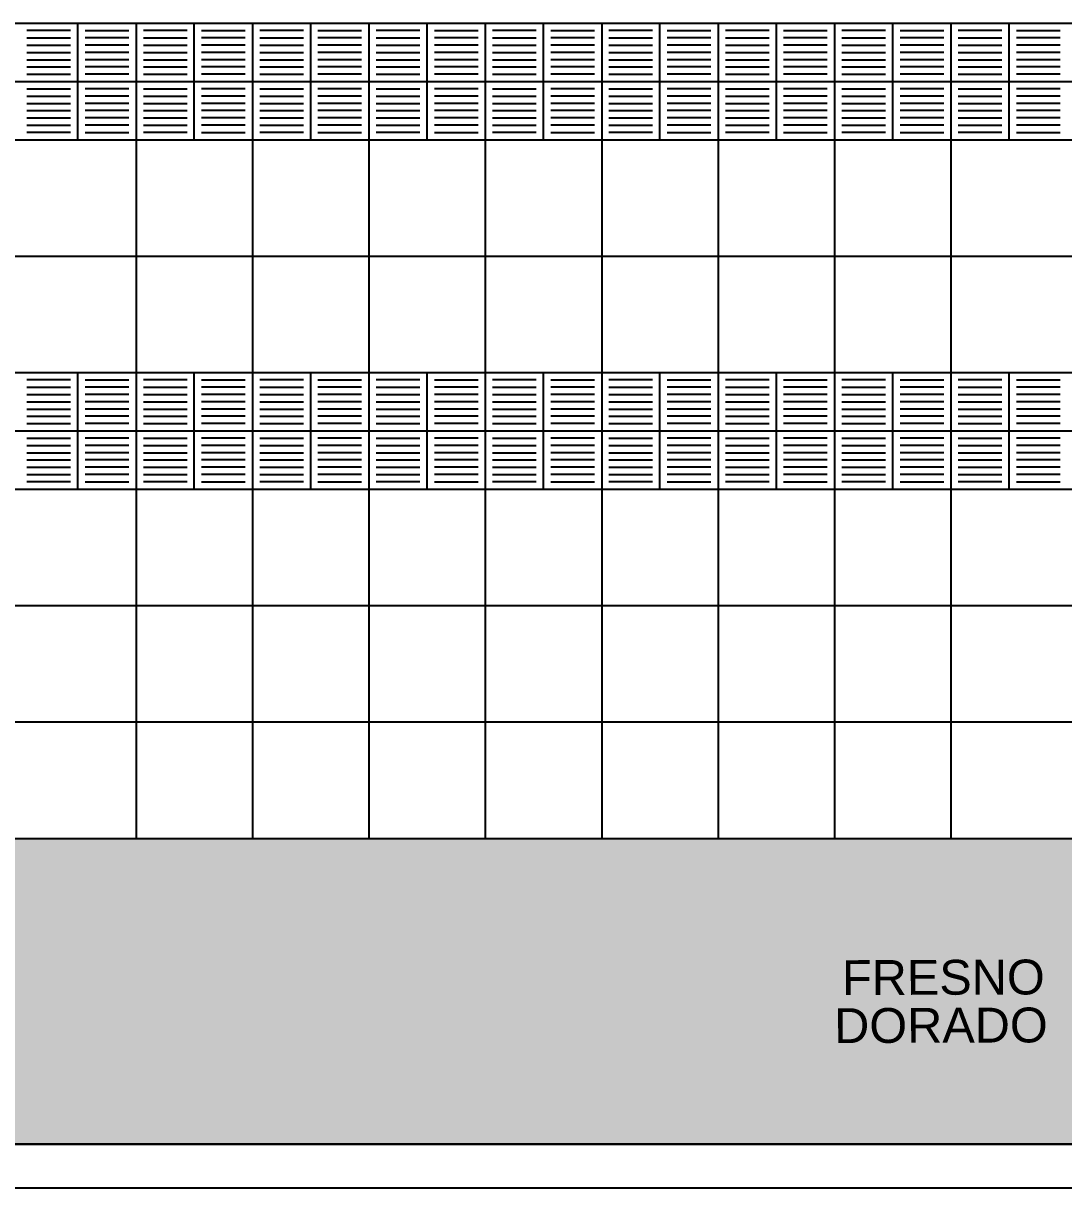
# Model space of a CAD drawing. Header units: inches. Extents: x -309 to 190, y -1585 to -1350.
# Drawn here: x -230.079 to -226.504, y -1423.408 to -1419.408 of the extents above; entities that cross this region are included whole.
import ezdxf

# ---------------------------------------------------------------- set-up
doc = ezdxf.new("R2010")
doc.units = ezdxf.units.IN
doc.header["$MEASUREMENT"] = 0
for name, color, linetype in [('10-TEXTO', 9, 'CONTINUOUS'), ('CIEGOS', 9, 'CONTINUOUS'), ('DET', 9, 'CONTINUOUS'), ('NO VIDENTES', 9, 'CONTINUOUS'), ('V2', 9, 'CONTINUOUS')]:
    doc.layers.add(name, color=color, linetype=linetype)
doc.styles.add('ROMANS', font='arial.ttf')

msp = doc.modelspace()

# ---------------------------------------------------------------- hatches: boundary and pattern name
at = {"layer": 'DET'}
h = msp.add_hatch(dxfattribs=at)
h.set_pattern_fill('AR-CONC', color=256, scale=0.04, style=0)
h.set_pattern_definition([(50, (136.40562, -1134.24455), (0.28690407, -0.02510085), [0.03, -0.33]), (355, (136.40562, -1134.24455), (-0.05550053, 0.30087685), [0.024, -0.264]), (100.451444, (136.42953, -1134.24665), (0.23140354, 0.275776), [0.02549608, -0.28045684]), (46.1842, (136.40562, -1134.16455), (0.42689653, -0.0662077), [0.045, -0.495]), (96.63564, (136.4412, -1134.17007), (0.37386478, 0.38964744), [0.03824414, -0.4206855]), (351.18416, (136.4056, -1134.16455), (0.37386478, 0.38964744), [0.036, -0.396]), (21, (136.44562, -1134.18455), (0.23876282, -0.16104756), [0.03, -0.33]), (326, (136.44562, -1134.18455), (0.09732613, 0.29006002), [0.024, -0.264]), (71.451445, (136.46552, -1134.19797), (0.33608895, 0.12901246), [0.02549608, -0.28045684]), (37.5, (136.40562, -1134.24455), (0.004863942, 0.133157542), [0, -0.2608, 0, -0.268, 0, -0.265]), (7.5, (136.40562, -1134.24455), (0.105227815, 0.157764685), [0, -0.1528, 0, -0.2548, 0, -0.101]), (327.5, (136.31642, -1134.24455), (0.213528974, -0.009021949), [0, -0.1, 0, -0.312, 0, -0.414]), (317.5, (136.27642, -1134.24455), (0.23327447, 0.04004199), [0, -0.13, 0, -0.2072, 0, -0.294])])
h.paths.add_polyline_path([(-239.6918, -1422.2082), (-239.6918, -1423.2582), (-212.4918, -1423.2582), (-212.4918, -1422.2082)])

# ---------------------------------------------------------------- linework, layer by layer
at = {"layer": 'CIEGOS'}
for points in [[(-264.4918, -1419.4082), (-172.9718, -1419.4082)], [(-264.6577, -1419.8082), (-172.8062, -1419.8082)], [(-264.9895, -1420.6082), (-172.4742, -1420.6082)], [(-264.9895, -1420.6082), (-172.4742, -1420.6082)], [(-265.1553, -1421.0082), (-172.3084, -1421.0082)], [(-265.1553, -1421.0082), (-172.3084, -1421.0082)]]:
    msp.add_lwpolyline(points, dxfattribs=at)
at = {"layer": 'DET'}
for points in [[(-229.8918, -1419.8082), (-229.8918, -1419.4082)], [(-229.6918, -1419.4082), (-229.6918, -1422.2082)], [(-229.4918, -1419.8082), (-229.4918, -1419.4082)], [(-229.2918, -1419.4082), (-229.2918, -1422.2082)], [(-229.0918, -1419.8082), (-229.0918, -1419.4082)], [(-228.8918, -1419.4082), (-228.8918, -1422.2082)], [(-228.6918, -1419.8082), (-228.6918, -1419.4082)], [(-228.4918, -1419.4082), (-228.4918, -1422.2082)], [(-228.2918, -1419.8082), (-228.2918, -1419.4082)], [(-228.0918, -1419.4082), (-228.0918, -1422.2082)], [(-227.8918, -1419.8082), (-227.8918, -1419.4082)], [(-227.6918, -1419.4082), (-227.6918, -1422.2082)], [(-227.4918, -1419.8082), (-227.4918, -1419.4082)], [(-227.2918, -1419.4082), (-227.2918, -1422.2082)], [(-227.0918, -1419.8082), (-227.0918, -1419.4082)], [(-226.8918, -1419.4082), (-226.8918, -1422.2082)], [(-226.6918, -1419.8082), (-226.6918, -1419.4082)], [(-264.5748, -1419.6082), (-172.889, -1419.6082)], [(-264.8236, -1420.2082), (-172.6405, -1420.2082)], [(-264.8236, -1420.2082), (-172.6405, -1420.2082)], [(-229.8918, -1421.0082), (-229.8918, -1420.6082)], [(-229.4918, -1421.0082), (-229.4918, -1420.6082)], [(-229.0918, -1421.0082), (-229.0918, -1420.6082)], [(-228.6918, -1421.0082), (-228.6918, -1420.6082)], [(-228.2918, -1421.0082), (-228.2918, -1420.6082)], [(-227.8918, -1421.0082), (-227.8918, -1420.6082)], [(-227.4918, -1421.0082), (-227.4918, -1420.6082)], [(-227.0918, -1421.0082), (-227.0918, -1420.6082)], [(-226.6918, -1421.0082), (-226.6918, -1420.6082)], [(-265.0724, -1420.8082), (-172.3914, -1420.8082)], [(-265.0724, -1420.8082), (-172.3914, -1420.8082)], [(-265.3212, -1421.4082), (-172.1425, -1421.4082)], [(-265.3212, -1421.4082), (-172.1425, -1421.4082)], [(-265.4871, -1421.8082), (-171.9766, -1421.8082)], [(-265.4871, -1421.8082), (-171.9766, -1421.8082)], [(-265.653, -1422.2082), (-171.8107, -1422.2082)]]:
    msp.add_lwpolyline(points, dxfattribs=at)
at = {"layer": 'NO VIDENTES'}
for p, q in [((-229.9168, -1419.4332), (-230.0668, -1419.4332)), ((-229.8668, -1419.4332), (-229.7168, -1419.4332)), ((-229.5168, -1419.4332), (-229.6668, -1419.4332)), ((-229.4668, -1419.4332), (-229.3168, -1419.4332)), ((-229.1168, -1419.4332), (-229.2668, -1419.4332)), ((-229.0668, -1419.4332), (-228.9168, -1419.4332)), ((-228.7168, -1419.4332), (-228.8668, -1419.4332)), ((-228.6668, -1419.4332), (-228.5168, -1419.4332)), ((-228.3168, -1419.4332), (-228.4668, -1419.4332)), ((-228.2668, -1419.4332), (-228.1168, -1419.4332)), ((-227.9168, -1419.4332), (-228.0668, -1419.4332)), ((-227.8668, -1419.4332), (-227.7168, -1419.4332)), ((-227.5168, -1419.4332), (-227.6668, -1419.4332)), ((-227.4668, -1419.4332), (-227.3168, -1419.4332)), ((-227.1168, -1419.4332), (-227.2668, -1419.4332)), ((-227.0668, -1419.4332), (-226.9168, -1419.4332)), ((-226.7168, -1419.4332), (-226.8668, -1419.4332)), ((-226.6668, -1419.4332), (-226.5168, -1419.4332)), ((-230.0668, -1419.4582), (-229.9168, -1419.4582)), ((-229.7168, -1419.4582), (-229.8668, -1419.4582)), ((-229.6668, -1419.4582), (-229.5168, -1419.4582)), ((-229.3168, -1419.4582), (-229.4668, -1419.4582)), ((-229.2668, -1419.4582), (-229.1168, -1419.4582)), ((-228.9168, -1419.4582), (-229.0668, -1419.4582)), ((-228.8668, -1419.4582), (-228.7168, -1419.4582)), ((-228.5168, -1419.4582), (-228.6668, -1419.4582)), ((-228.4668, -1419.4582), (-228.3168, -1419.4582)), ((-228.1168, -1419.4582), (-228.2668, -1419.4582)), ((-228.0668, -1419.4582), (-227.9168, -1419.4582)), ((-227.7168, -1419.4582), (-227.8668, -1419.4582)), ((-227.6668, -1419.4582), (-227.5168, -1419.4582)), ((-227.3168, -1419.4582), (-227.4668, -1419.4582)), ((-227.2668, -1419.4582), (-227.1168, -1419.4582)), ((-226.9168, -1419.4582), (-227.0668, -1419.4582)), ((-226.8668, -1419.4582), (-226.7168, -1419.4582)), ((-226.5168, -1419.4582), (-226.6668, -1419.4582)), ((-230.0668, -1419.4832), (-229.9168, -1419.4832)), ((-230.0668, -1419.5082), (-229.9168, -1419.5082)), ((-229.7168, -1419.4832), (-229.8668, -1419.4832)), ((-229.7168, -1419.5082), (-229.8668, -1419.5082)), ((-229.6668, -1419.4832), (-229.5168, -1419.4832)), ((-229.6668, -1419.5082), (-229.5168, -1419.5082)), ((-229.3168, -1419.4832), (-229.4668, -1419.4832)), ((-229.3168, -1419.5082), (-229.4668, -1419.5082)), ((-229.2668, -1419.4832), (-229.1168, -1419.4832)), ((-229.2668, -1419.5082), (-229.1168, -1419.5082)), ((-228.9168, -1419.4832), (-229.0668, -1419.4832)), ((-228.9168, -1419.5082), (-229.0668, -1419.5082)), ((-228.8668, -1419.4832), (-228.7168, -1419.4832)), ((-228.8668, -1419.5082), (-228.7168, -1419.5082)), ((-228.5168, -1419.4832), (-228.6668, -1419.4832)), ((-228.5168, -1419.5082), (-228.6668, -1419.5082)), ((-228.4668, -1419.4832), (-228.3168, -1419.4832)), ((-228.4668, -1419.5082), (-228.3168, -1419.5082)), ((-228.1168, -1419.4832), (-228.2668, -1419.4832)), ((-228.1168, -1419.5082), (-228.2668, -1419.5082)), ((-228.0668, -1419.4832), (-227.9168, -1419.4832)), ((-228.0668, -1419.5082), (-227.9168, -1419.5082)), ((-227.7168, -1419.4832), (-227.8668, -1419.4832)), ((-227.7168, -1419.5082), (-227.8668, -1419.5082)), ((-227.6668, -1419.4832), (-227.5168, -1419.4832)), ((-227.6668, -1419.5082), (-227.5168, -1419.5082)), ((-227.3168, -1419.4832), (-227.4668, -1419.4832)), ((-227.3168, -1419.5082), (-227.4668, -1419.5082)), ((-227.2668, -1419.4832), (-227.1168, -1419.4832)), ((-227.2668, -1419.5082), (-227.1168, -1419.5082)), ((-226.9168, -1419.4832), (-227.0668, -1419.4832)), ((-226.9168, -1419.5082), (-227.0668, -1419.5082)), ((-226.8668, -1419.4832), (-226.7168, -1419.4832)), ((-226.8668, -1419.5082), (-226.7168, -1419.5082)), ((-226.5168, -1419.4832), (-226.6668, -1419.4832)), ((-226.5168, -1419.5082), (-226.6668, -1419.5082)), ((-230.0668, -1419.5332), (-229.9168, -1419.5332)), ((-230.0668, -1419.5582), (-229.9168, -1419.5582)), ((-229.7168, -1419.5332), (-229.8668, -1419.5332)), ((-229.7168, -1419.5582), (-229.8668, -1419.5582)), ((-229.6668, -1419.5332), (-229.5168, -1419.5332)), ((-229.6668, -1419.5582), (-229.5168, -1419.5582)), ((-229.3168, -1419.5332), (-229.4668, -1419.5332)), ((-229.3168, -1419.5582), (-229.4668, -1419.5582)), ((-229.2668, -1419.5332), (-229.1168, -1419.5332)), ((-229.2668, -1419.5582), (-229.1168, -1419.5582)), ((-228.9168, -1419.5332), (-229.0668, -1419.5332)), ((-228.9168, -1419.5582), (-229.0668, -1419.5582)), ((-228.8668, -1419.5332), (-228.7168, -1419.5332)), ((-228.8668, -1419.5582), (-228.7168, -1419.5582)), ((-228.5168, -1419.5332), (-228.6668, -1419.5332)), ((-228.5168, -1419.5582), (-228.6668, -1419.5582)), ((-228.4668, -1419.5332), (-228.3168, -1419.5332)), ((-228.4668, -1419.5582), (-228.3168, -1419.5582)), ((-228.1168, -1419.5332), (-228.2668, -1419.5332)), ((-228.1168, -1419.5582), (-228.2668, -1419.5582)), ((-228.0668, -1419.5332), (-227.9168, -1419.5332)), ((-228.0668, -1419.5582), (-227.9168, -1419.5582)), ((-227.7168, -1419.5332), (-227.8668, -1419.5332)), ((-227.7168, -1419.5582), (-227.8668, -1419.5582)), ((-227.6668, -1419.5332), (-227.5168, -1419.5332)), ((-227.6668, -1419.5582), (-227.5168, -1419.5582)), ((-227.3168, -1419.5332), (-227.4668, -1419.5332)), ((-227.3168, -1419.5582), (-227.4668, -1419.5582)), ((-227.2668, -1419.5332), (-227.1168, -1419.5332)), ((-227.2668, -1419.5582), (-227.1168, -1419.5582)), ((-226.9168, -1419.5332), (-227.0668, -1419.5332)), ((-226.9168, -1419.5582), (-227.0668, -1419.5582)), ((-226.8668, -1419.5332), (-226.7168, -1419.5332)), ((-226.8668, -1419.5582), (-226.7168, -1419.5582)), ((-226.5168, -1419.5332), (-226.6668, -1419.5332)), ((-226.5168, -1419.5582), (-226.6668, -1419.5582)), ((-230.0668, -1419.5832), (-229.9168, -1419.5832)), ((-229.7168, -1419.5832), (-229.8668, -1419.5832)), ((-229.6668, -1419.5832), (-229.5168, -1419.5832)), ((-229.3168, -1419.5832), (-229.4668, -1419.5832)), ((-229.2668, -1419.5832), (-229.1168, -1419.5832)), ((-228.9168, -1419.5832), (-229.0668, -1419.5832)), ((-228.8668, -1419.5832), (-228.7168, -1419.5832)), ((-228.5168, -1419.5832), (-228.6668, -1419.5832)), ((-228.4668, -1419.5832), (-228.3168, -1419.5832)), ((-228.1168, -1419.5832), (-228.2668, -1419.5832)), ((-228.0668, -1419.5832), (-227.9168, -1419.5832)), ((-227.7168, -1419.5832), (-227.8668, -1419.5832)), ((-227.6668, -1419.5832), (-227.5168, -1419.5832)), ((-227.3168, -1419.5832), (-227.4668, -1419.5832)), ((-227.2668, -1419.5832), (-227.1168, -1419.5832)), ((-226.9168, -1419.5832), (-227.0668, -1419.5832)), ((-226.8668, -1419.5832), (-226.7168, -1419.5832)), ((-226.5168, -1419.5832), (-226.6668, -1419.5832)), ((-230.0668, -1419.6332), (-229.9168, -1419.6332)), ((-229.7168, -1419.6332), (-229.8668, -1419.6332)), ((-229.6668, -1419.6332), (-229.5168, -1419.6332)), ((-229.3168, -1419.6332), (-229.4668, -1419.6332)), ((-229.2668, -1419.6332), (-229.1168, -1419.6332)), ((-228.9168, -1419.6332), (-229.0668, -1419.6332)), ((-228.8668, -1419.6332), (-228.7168, -1419.6332)), ((-228.5168, -1419.6332), (-228.6668, -1419.6332)), ((-228.4668, -1419.6332), (-228.3168, -1419.6332)), ((-228.1168, -1419.6332), (-228.2668, -1419.6332)), ((-228.0668, -1419.6332), (-227.9168, -1419.6332)), ((-227.7168, -1419.6332), (-227.8668, -1419.6332)), ((-227.6668, -1419.6332), (-227.5168, -1419.6332)), ((-227.3168, -1419.6332), (-227.4668, -1419.6332)), ((-227.2668, -1419.6332), (-227.1168, -1419.6332)), ((-226.9168, -1419.6332), (-227.0668, -1419.6332)), ((-226.8668, -1419.6332), (-226.7168, -1419.6332)), ((-226.5168, -1419.6332), (-226.6668, -1419.6332)), ((-230.0668, -1419.6582), (-229.9168, -1419.6582)), ((-229.7168, -1419.6582), (-229.8668, -1419.6582)), ((-229.6668, -1419.6582), (-229.5168, -1419.6582)), ((-229.3168, -1419.6582), (-229.4668, -1419.6582)), ((-229.2668, -1419.6582), (-229.1168, -1419.6582)), ((-228.9168, -1419.6582), (-229.0668, -1419.6582)), ((-228.8668, -1419.6582), (-228.7168, -1419.6582)), ((-228.5168, -1419.6582), (-228.6668, -1419.6582)), ((-228.4668, -1419.6582), (-228.3168, -1419.6582)), ((-228.1168, -1419.6582), (-228.2668, -1419.6582)), ((-228.0668, -1419.6582), (-227.9168, -1419.6582)), ((-227.7168, -1419.6582), (-227.8668, -1419.6582)), ((-227.6668, -1419.6582), (-227.5168, -1419.6582)), ((-227.3168, -1419.6582), (-227.4668, -1419.6582)), ((-227.2668, -1419.6582), (-227.1168, -1419.6582)), ((-226.9168, -1419.6582), (-227.0668, -1419.6582)), ((-226.8668, -1419.6582), (-226.7168, -1419.6582)), ((-226.5168, -1419.6582), (-226.6668, -1419.6582)), ((-230.0668, -1419.6832), (-229.9168, -1419.6832)), ((-230.0668, -1419.7082), (-229.9168, -1419.7082)), ((-229.7168, -1419.6832), (-229.8668, -1419.6832)), ((-229.7168, -1419.7082), (-229.8668, -1419.7082)), ((-229.6668, -1419.6832), (-229.5168, -1419.6832)), ((-229.6668, -1419.7082), (-229.5168, -1419.7082)), ((-229.3168, -1419.6832), (-229.4668, -1419.6832)), ((-229.3168, -1419.7082), (-229.4668, -1419.7082)), ((-229.2668, -1419.6832), (-229.1168, -1419.6832)), ((-229.2668, -1419.7082), (-229.1168, -1419.7082)), ((-228.9168, -1419.6832), (-229.0668, -1419.6832)), ((-228.9168, -1419.7082), (-229.0668, -1419.7082)), ((-228.8668, -1419.6832), (-228.7168, -1419.6832)), ((-228.8668, -1419.7082), (-228.7168, -1419.7082)), ((-228.5168, -1419.6832), (-228.6668, -1419.6832)), ((-228.5168, -1419.7082), (-228.6668, -1419.7082)), ((-228.4668, -1419.6832), (-228.3168, -1419.6832)), ((-228.4668, -1419.7082), (-228.3168, -1419.7082)), ((-228.1168, -1419.6832), (-228.2668, -1419.6832)), ((-228.1168, -1419.7082), (-228.2668, -1419.7082)), ((-228.0668, -1419.6832), (-227.9168, -1419.6832)), ((-228.0668, -1419.7082), (-227.9168, -1419.7082)), ((-227.7168, -1419.6832), (-227.8668, -1419.6832)), ((-227.7168, -1419.7082), (-227.8668, -1419.7082)), ((-227.6668, -1419.6832), (-227.5168, -1419.6832)), ((-227.6668, -1419.7082), (-227.5168, -1419.7082)), ((-227.3168, -1419.6832), (-227.4668, -1419.6832)), ((-227.3168, -1419.7082), (-227.4668, -1419.7082)), ((-227.2668, -1419.6832), (-227.1168, -1419.6832)), ((-227.2668, -1419.7082), (-227.1168, -1419.7082)), ((-226.9168, -1419.6832), (-227.0668, -1419.6832)), ((-226.9168, -1419.7082), (-227.0668, -1419.7082)), ((-226.8668, -1419.6832), (-226.7168, -1419.6832)), ((-226.8668, -1419.7082), (-226.7168, -1419.7082)), ((-226.5168, -1419.6832), (-226.6668, -1419.6832)), ((-226.5168, -1419.7082), (-226.6668, -1419.7082)), ((-230.0668, -1419.7332), (-229.9168, -1419.7332)), ((-230.0668, -1419.7582), (-229.9168, -1419.7582)), ((-229.7168, -1419.7332), (-229.8668, -1419.7332)), ((-229.7168, -1419.7582), (-229.8668, -1419.7582)), ((-229.6668, -1419.7332), (-229.5168, -1419.7332)), ((-229.6668, -1419.7582), (-229.5168, -1419.7582)), ((-229.3168, -1419.7332), (-229.4668, -1419.7332)), ((-229.3168, -1419.7582), (-229.4668, -1419.7582)), ((-229.2668, -1419.7332), (-229.1168, -1419.7332)), ((-229.2668, -1419.7582), (-229.1168, -1419.7582)), ((-228.9168, -1419.7332), (-229.0668, -1419.7332)), ((-228.9168, -1419.7582), (-229.0668, -1419.7582)), ((-228.8668, -1419.7332), (-228.7168, -1419.7332)), ((-228.8668, -1419.7582), (-228.7168, -1419.7582)), ((-228.5168, -1419.7332), (-228.6668, -1419.7332)), ((-228.5168, -1419.7582), (-228.6668, -1419.7582)), ((-228.4668, -1419.7332), (-228.3168, -1419.7332)), ((-228.4668, -1419.7582), (-228.3168, -1419.7582)), ((-228.1168, -1419.7332), (-228.2668, -1419.7332)), ((-228.1168, -1419.7582), (-228.2668, -1419.7582)), ((-228.0668, -1419.7332), (-227.9168, -1419.7332)), ((-228.0668, -1419.7582), (-227.9168, -1419.7582)), ((-227.7168, -1419.7332), (-227.8668, -1419.7332)), ((-227.7168, -1419.7582), (-227.8668, -1419.7582)), ((-227.6668, -1419.7332), (-227.5168, -1419.7332)), ((-227.6668, -1419.7582), (-227.5168, -1419.7582)), ((-227.3168, -1419.7332), (-227.4668, -1419.7332)), ((-227.3168, -1419.7582), (-227.4668, -1419.7582)), ((-227.2668, -1419.7332), (-227.1168, -1419.7332)), ((-227.2668, -1419.7582), (-227.1168, -1419.7582)), ((-226.9168, -1419.7332), (-227.0668, -1419.7332)), ((-226.9168, -1419.7582), (-227.0668, -1419.7582)), ((-226.8668, -1419.7332), (-226.7168, -1419.7332)), ((-226.8668, -1419.7582), (-226.7168, -1419.7582)), ((-226.5168, -1419.7332), (-226.6668, -1419.7332)), ((-226.5168, -1419.7582), (-226.6668, -1419.7582)), ((-229.9168, -1419.7832), (-230.0668, -1419.7832)), ((-229.8668, -1419.7832), (-229.7168, -1419.7832)), ((-229.5168, -1419.7832), (-229.6668, -1419.7832)), ((-229.4668, -1419.7832), (-229.3168, -1419.7832)), ((-229.1168, -1419.7832), (-229.2668, -1419.7832)), ((-229.0668, -1419.7832), (-228.9168, -1419.7832)), ((-228.7168, -1419.7832), (-228.8668, -1419.7832)), ((-228.6668, -1419.7832), (-228.5168, -1419.7832)), ((-228.3168, -1419.7832), (-228.4668, -1419.7832)), ((-228.2668, -1419.7832), (-228.1168, -1419.7832)), ((-227.9168, -1419.7832), (-228.0668, -1419.7832)), ((-227.8668, -1419.7832), (-227.7168, -1419.7832)), ((-227.5168, -1419.7832), (-227.6668, -1419.7832)), ((-227.4668, -1419.7832), (-227.3168, -1419.7832)), ((-227.1168, -1419.7832), (-227.2668, -1419.7832)), ((-227.0668, -1419.7832), (-226.9168, -1419.7832)), ((-226.7168, -1419.7832), (-226.8668, -1419.7832)), ((-226.6668, -1419.7832), (-226.5168, -1419.7832)), ((-229.9168, -1420.6332), (-230.0668, -1420.6332)), ((-229.8668, -1420.6332), (-229.7168, -1420.6332)), ((-229.5168, -1420.6332), (-229.6668, -1420.6332)), ((-229.4668, -1420.6332), (-229.3168, -1420.6332)), ((-229.1168, -1420.6332), (-229.2668, -1420.6332)), ((-229.0668, -1420.6332), (-228.9168, -1420.6332)), ((-228.7168, -1420.6332), (-228.8668, -1420.6332)), ((-228.6668, -1420.6332), (-228.5168, -1420.6332)), ((-228.3168, -1420.6332), (-228.4668, -1420.6332)), ((-228.2668, -1420.6332), (-228.1168, -1420.6332)), ((-227.9168, -1420.6332), (-228.0668, -1420.6332)), ((-227.8668, -1420.6332), (-227.7168, -1420.6332)), ((-227.5168, -1420.6332), (-227.6668, -1420.6332)), ((-227.4668, -1420.6332), (-227.3168, -1420.6332)), ((-227.1168, -1420.6332), (-227.2668, -1420.6332)), ((-227.0668, -1420.6332), (-226.9168, -1420.6332)), ((-226.7168, -1420.6332), (-226.8668, -1420.6332)), ((-226.6668, -1420.6332), (-226.5168, -1420.6332)), ((-230.0668, -1420.6582), (-229.9168, -1420.6582)), ((-229.7168, -1420.6582), (-229.8668, -1420.6582)), ((-229.6668, -1420.6582), (-229.5168, -1420.6582)), ((-229.3168, -1420.6582), (-229.4668, -1420.6582)), ((-229.2668, -1420.6582), (-229.1168, -1420.6582)), ((-228.9168, -1420.6582), (-229.0668, -1420.6582)), ((-228.8668, -1420.6582), (-228.7168, -1420.6582)), ((-228.5168, -1420.6582), (-228.6668, -1420.6582)), ((-228.4668, -1420.6582), (-228.3168, -1420.6582)), ((-228.1168, -1420.6582), (-228.2668, -1420.6582)), ((-228.0668, -1420.6582), (-227.9168, -1420.6582)), ((-227.7168, -1420.6582), (-227.8668, -1420.6582)), ((-227.6668, -1420.6582), (-227.5168, -1420.6582)), ((-227.3168, -1420.6582), (-227.4668, -1420.6582)), ((-227.2668, -1420.6582), (-227.1168, -1420.6582)), ((-226.9168, -1420.6582), (-227.0668, -1420.6582)), ((-226.8668, -1420.6582), (-226.7168, -1420.6582)), ((-226.5168, -1420.6582), (-226.6668, -1420.6582)), ((-230.0668, -1420.6832), (-229.9168, -1420.6832)), ((-230.0668, -1420.7082), (-229.9168, -1420.7082)), ((-229.7168, -1420.6832), (-229.8668, -1420.6832)), ((-229.7168, -1420.7082), (-229.8668, -1420.7082)), ((-229.6668, -1420.6832), (-229.5168, -1420.6832)), ((-229.6668, -1420.7082), (-229.5168, -1420.7082)), ((-229.3168, -1420.6832), (-229.4668, -1420.6832)), ((-229.3168, -1420.7082), (-229.4668, -1420.7082)), ((-229.2668, -1420.6832), (-229.1168, -1420.6832)), ((-229.2668, -1420.7082), (-229.1168, -1420.7082)), ((-228.9168, -1420.6832), (-229.0668, -1420.6832)), ((-228.9168, -1420.7082), (-229.0668, -1420.7082)), ((-228.8668, -1420.6832), (-228.7168, -1420.6832)), ((-228.8668, -1420.7082), (-228.7168, -1420.7082)), ((-228.5168, -1420.6832), (-228.6668, -1420.6832)), ((-228.5168, -1420.7082), (-228.6668, -1420.7082)), ((-228.4668, -1420.6832), (-228.3168, -1420.6832)), ((-228.4668, -1420.7082), (-228.3168, -1420.7082)), ((-228.1168, -1420.6832), (-228.2668, -1420.6832)), ((-228.1168, -1420.7082), (-228.2668, -1420.7082)), ((-228.0668, -1420.6832), (-227.9168, -1420.6832)), ((-228.0668, -1420.7082), (-227.9168, -1420.7082)), ((-227.7168, -1420.6832), (-227.8668, -1420.6832)), ((-227.7168, -1420.7082), (-227.8668, -1420.7082)), ((-227.6668, -1420.6832), (-227.5168, -1420.6832)), ((-227.6668, -1420.7082), (-227.5168, -1420.7082)), ((-227.3168, -1420.6832), (-227.4668, -1420.6832)), ((-227.3168, -1420.7082), (-227.4668, -1420.7082)), ((-227.2668, -1420.6832), (-227.1168, -1420.6832)), ((-227.2668, -1420.7082), (-227.1168, -1420.7082)), ((-226.9168, -1420.6832), (-227.0668, -1420.6832)), ((-226.9168, -1420.7082), (-227.0668, -1420.7082)), ((-226.8668, -1420.6832), (-226.7168, -1420.6832)), ((-226.8668, -1420.7082), (-226.7168, -1420.7082)), ((-226.5168, -1420.6832), (-226.6668, -1420.6832)), ((-226.5168, -1420.7082), (-226.6668, -1420.7082)), ((-230.0668, -1420.7332), (-229.9168, -1420.7332)), ((-230.0668, -1420.7582), (-229.9168, -1420.7582)), ((-229.7168, -1420.7332), (-229.8668, -1420.7332)), ((-229.7168, -1420.7582), (-229.8668, -1420.7582)), ((-229.6668, -1420.7332), (-229.5168, -1420.7332)), ((-229.6668, -1420.7582), (-229.5168, -1420.7582)), ((-229.3168, -1420.7332), (-229.4668, -1420.7332)), ((-229.3168, -1420.7582), (-229.4668, -1420.7582)), ((-229.2668, -1420.7332), (-229.1168, -1420.7332)), ((-229.2668, -1420.7582), (-229.1168, -1420.7582)), ((-228.9168, -1420.7332), (-229.0668, -1420.7332)), ((-228.9168, -1420.7582), (-229.0668, -1420.7582)), ((-228.8668, -1420.7332), (-228.7168, -1420.7332)), ((-228.8668, -1420.7582), (-228.7168, -1420.7582)), ((-228.5168, -1420.7332), (-228.6668, -1420.7332)), ((-228.5168, -1420.7582), (-228.6668, -1420.7582)), ((-228.4668, -1420.7332), (-228.3168, -1420.7332)), ((-228.4668, -1420.7582), (-228.3168, -1420.7582)), ((-228.1168, -1420.7332), (-228.2668, -1420.7332)), ((-228.1168, -1420.7582), (-228.2668, -1420.7582)), ((-228.0668, -1420.7332), (-227.9168, -1420.7332)), ((-228.0668, -1420.7582), (-227.9168, -1420.7582)), ((-227.7168, -1420.7332), (-227.8668, -1420.7332)), ((-227.7168, -1420.7582), (-227.8668, -1420.7582)), ((-227.6668, -1420.7332), (-227.5168, -1420.7332)), ((-227.6668, -1420.7582), (-227.5168, -1420.7582)), ((-227.3168, -1420.7332), (-227.4668, -1420.7332)), ((-227.3168, -1420.7582), (-227.4668, -1420.7582)), ((-227.2668, -1420.7332), (-227.1168, -1420.7332)), ((-227.2668, -1420.7582), (-227.1168, -1420.7582)), ((-226.9168, -1420.7332), (-227.0668, -1420.7332)), ((-226.9168, -1420.7582), (-227.0668, -1420.7582)), ((-226.8668, -1420.7332), (-226.7168, -1420.7332)), ((-226.8668, -1420.7582), (-226.7168, -1420.7582)), ((-226.5168, -1420.7332), (-226.6668, -1420.7332)), ((-226.5168, -1420.7582), (-226.6668, -1420.7582)), ((-230.0668, -1420.7832), (-229.9168, -1420.7832)), ((-229.7168, -1420.7832), (-229.8668, -1420.7832)), ((-229.6668, -1420.7832), (-229.5168, -1420.7832)), ((-229.3168, -1420.7832), (-229.4668, -1420.7832)), ((-229.2668, -1420.7832), (-229.1168, -1420.7832)), ((-228.9168, -1420.7832), (-229.0668, -1420.7832)), ((-228.8668, -1420.7832), (-228.7168, -1420.7832)), ((-228.5168, -1420.7832), (-228.6668, -1420.7832)), ((-228.4668, -1420.7832), (-228.3168, -1420.7832)), ((-228.1168, -1420.7832), (-228.2668, -1420.7832)), ((-228.0668, -1420.7832), (-227.9168, -1420.7832)), ((-227.7168, -1420.7832), (-227.8668, -1420.7832)), ((-227.6668, -1420.7832), (-227.5168, -1420.7832)), ((-227.3168, -1420.7832), (-227.4668, -1420.7832)), ((-227.2668, -1420.7832), (-227.1168, -1420.7832)), ((-226.9168, -1420.7832), (-227.0668, -1420.7832)), ((-226.8668, -1420.7832), (-226.7168, -1420.7832)), ((-226.5168, -1420.7832), (-226.6668, -1420.7832)), ((-230.0668, -1420.8332), (-229.9168, -1420.8332)), ((-229.7168, -1420.8332), (-229.8668, -1420.8332)), ((-229.6668, -1420.8332), (-229.5168, -1420.8332)), ((-229.3168, -1420.8332), (-229.4668, -1420.8332)), ((-229.2668, -1420.8332), (-229.1168, -1420.8332)), ((-228.9168, -1420.8332), (-229.0668, -1420.8332)), ((-228.8668, -1420.8332), (-228.7168, -1420.8332)), ((-228.5168, -1420.8332), (-228.6668, -1420.8332)), ((-228.4668, -1420.8332), (-228.3168, -1420.8332)), ((-228.1168, -1420.8332), (-228.2668, -1420.8332)), ((-228.0668, -1420.8332), (-227.9168, -1420.8332)), ((-227.7168, -1420.8332), (-227.8668, -1420.8332)), ((-227.6668, -1420.8332), (-227.5168, -1420.8332)), ((-227.3168, -1420.8332), (-227.4668, -1420.8332)), ((-227.2668, -1420.8332), (-227.1168, -1420.8332)), ((-226.9168, -1420.8332), (-227.0668, -1420.8332)), ((-226.8668, -1420.8332), (-226.7168, -1420.8332)), ((-226.5168, -1420.8332), (-226.6668, -1420.8332)), ((-230.0668, -1420.8582), (-229.9168, -1420.8582)), ((-229.7168, -1420.8582), (-229.8668, -1420.8582)), ((-229.6668, -1420.8582), (-229.5168, -1420.8582)), ((-229.3168, -1420.8582), (-229.4668, -1420.8582)), ((-229.2668, -1420.8582), (-229.1168, -1420.8582)), ((-228.9168, -1420.8582), (-229.0668, -1420.8582)), ((-228.8668, -1420.8582), (-228.7168, -1420.8582)), ((-228.5168, -1420.8582), (-228.6668, -1420.8582)), ((-228.4668, -1420.8582), (-228.3168, -1420.8582)), ((-228.1168, -1420.8582), (-228.2668, -1420.8582)), ((-228.0668, -1420.8582), (-227.9168, -1420.8582)), ((-227.7168, -1420.8582), (-227.8668, -1420.8582)), ((-227.6668, -1420.8582), (-227.5168, -1420.8582)), ((-227.3168, -1420.8582), (-227.4668, -1420.8582)), ((-227.2668, -1420.8582), (-227.1168, -1420.8582)), ((-226.9168, -1420.8582), (-227.0668, -1420.8582)), ((-226.8668, -1420.8582), (-226.7168, -1420.8582)), ((-226.5168, -1420.8582), (-226.6668, -1420.8582)), ((-230.0668, -1420.8832), (-229.9168, -1420.8832)), ((-230.0668, -1420.9082), (-229.9168, -1420.9082)), ((-229.7168, -1420.8832), (-229.8668, -1420.8832)), ((-229.7168, -1420.9082), (-229.8668, -1420.9082)), ((-229.6668, -1420.8832), (-229.5168, -1420.8832)), ((-229.6668, -1420.9082), (-229.5168, -1420.9082)), ((-229.3168, -1420.8832), (-229.4668, -1420.8832)), ((-229.3168, -1420.9082), (-229.4668, -1420.9082)), ((-229.2668, -1420.8832), (-229.1168, -1420.8832)), ((-229.2668, -1420.9082), (-229.1168, -1420.9082)), ((-228.9168, -1420.8832), (-229.0668, -1420.8832)), ((-228.9168, -1420.9082), (-229.0668, -1420.9082)), ((-228.8668, -1420.8832), (-228.7168, -1420.8832)), ((-228.8668, -1420.9082), (-228.7168, -1420.9082)), ((-228.5168, -1420.8832), (-228.6668, -1420.8832)), ((-228.5168, -1420.9082), (-228.6668, -1420.9082)), ((-228.4668, -1420.8832), (-228.3168, -1420.8832)), ((-228.4668, -1420.9082), (-228.3168, -1420.9082)), ((-228.1168, -1420.8832), (-228.2668, -1420.8832)), ((-228.1168, -1420.9082), (-228.2668, -1420.9082)), ((-228.0668, -1420.8832), (-227.9168, -1420.8832)), ((-228.0668, -1420.9082), (-227.9168, -1420.9082)), ((-227.7168, -1420.8832), (-227.8668, -1420.8832)), ((-227.7168, -1420.9082), (-227.8668, -1420.9082)), ((-227.6668, -1420.8832), (-227.5168, -1420.8832)), ((-227.6668, -1420.9082), (-227.5168, -1420.9082)), ((-227.3168, -1420.8832), (-227.4668, -1420.8832)), ((-227.3168, -1420.9082), (-227.4668, -1420.9082)), ((-227.2668, -1420.8832), (-227.1168, -1420.8832)), ((-227.2668, -1420.9082), (-227.1168, -1420.9082)), ((-226.9168, -1420.8832), (-227.0668, -1420.8832)), ((-226.9168, -1420.9082), (-227.0668, -1420.9082)), ((-226.8668, -1420.8832), (-226.7168, -1420.8832)), ((-226.8668, -1420.9082), (-226.7168, -1420.9082)), ((-226.5168, -1420.8832), (-226.6668, -1420.8832)), ((-226.5168, -1420.9082), (-226.6668, -1420.9082)), ((-230.0668, -1420.9332), (-229.9168, -1420.9332)), ((-230.0668, -1420.9582), (-229.9168, -1420.9582)), ((-229.7168, -1420.9332), (-229.8668, -1420.9332)), ((-229.7168, -1420.9582), (-229.8668, -1420.9582)), ((-229.6668, -1420.9332), (-229.5168, -1420.9332)), ((-229.6668, -1420.9582), (-229.5168, -1420.9582)), ((-229.3168, -1420.9332), (-229.4668, -1420.9332)), ((-229.3168, -1420.9582), (-229.4668, -1420.9582)), ((-229.2668, -1420.9332), (-229.1168, -1420.9332)), ((-229.2668, -1420.9582), (-229.1168, -1420.9582)), ((-228.9168, -1420.9332), (-229.0668, -1420.9332)), ((-228.9168, -1420.9582), (-229.0668, -1420.9582)), ((-228.8668, -1420.9332), (-228.7168, -1420.9332)), ((-228.8668, -1420.9582), (-228.7168, -1420.9582)), ((-228.5168, -1420.9332), (-228.6668, -1420.9332)), ((-228.5168, -1420.9582), (-228.6668, -1420.9582)), ((-228.4668, -1420.9332), (-228.3168, -1420.9332)), ((-228.4668, -1420.9582), (-228.3168, -1420.9582)), ((-228.1168, -1420.9332), (-228.2668, -1420.9332)), ((-228.1168, -1420.9582), (-228.2668, -1420.9582)), ((-228.0668, -1420.9332), (-227.9168, -1420.9332)), ((-228.0668, -1420.9582), (-227.9168, -1420.9582)), ((-227.7168, -1420.9332), (-227.8668, -1420.9332)), ((-227.7168, -1420.9582), (-227.8668, -1420.9582)), ((-227.6668, -1420.9332), (-227.5168, -1420.9332)), ((-227.6668, -1420.9582), (-227.5168, -1420.9582)), ((-227.3168, -1420.9332), (-227.4668, -1420.9332)), ((-227.3168, -1420.9582), (-227.4668, -1420.9582)), ((-227.2668, -1420.9332), (-227.1168, -1420.9332)), ((-227.2668, -1420.9582), (-227.1168, -1420.9582)), ((-226.9168, -1420.9332), (-227.0668, -1420.9332)), ((-226.9168, -1420.9582), (-227.0668, -1420.9582)), ((-226.8668, -1420.9332), (-226.7168, -1420.9332)), ((-226.8668, -1420.9582), (-226.7168, -1420.9582)), ((-226.5168, -1420.9332), (-226.6668, -1420.9332)), ((-226.5168, -1420.9582), (-226.6668, -1420.9582)), ((-229.9168, -1420.9832), (-230.0668, -1420.9832)), ((-229.8668, -1420.9832), (-229.7168, -1420.9832)), ((-229.5168, -1420.9832), (-229.6668, -1420.9832)), ((-229.4668, -1420.9832), (-229.3168, -1420.9832)), ((-229.1168, -1420.9832), (-229.2668, -1420.9832)), ((-229.0668, -1420.9832), (-228.9168, -1420.9832)), ((-228.7168, -1420.9832), (-228.8668, -1420.9832)), ((-228.6668, -1420.9832), (-228.5168, -1420.9832)), ((-228.3168, -1420.9832), (-228.4668, -1420.9832)), ((-228.2668, -1420.9832), (-228.1168, -1420.9832)), ((-227.9168, -1420.9832), (-228.0668, -1420.9832)), ((-227.8668, -1420.9832), (-227.7168, -1420.9832)), ((-227.5168, -1420.9832), (-227.6668, -1420.9832)), ((-227.4668, -1420.9832), (-227.3168, -1420.9832)), ((-227.1168, -1420.9832), (-227.2668, -1420.9832)), ((-227.0668, -1420.9832), (-226.9168, -1420.9832)), ((-226.7168, -1420.9832), (-226.8668, -1420.9832)), ((-226.6668, -1420.9832), (-226.5168, -1420.9832))]:
    msp.add_line(p, q, dxfattribs=at)
at = {"layer": 'V2'}
for points in [[(-272.7318, -1415.4082, 0.414214), (-264.7318, -1423.4082), (-172.7318, -1423.4082, 0.414214), (-164.7318, -1415.4082), (-164.7318, -1390.4819, 0.330583), (-171.8369, -1380.9101), (-202.5175, -1371.6307, 0.073558), (-204.8335, -1371.2882), (-264.7318, -1371.2882, 0.414214), (-272.7318, -1379.2882)], [(-272.5818, -1415.4082, 0.414214), (-264.7318, -1423.2582), (-172.7318, -1423.2582, 0.414214), (-164.8818, -1415.4082), (-164.8818, -1390.4819, 0.330583), (-171.8803, -1381.0537), (-202.5609, -1371.7743, 0.073558), (-204.8335, -1371.4382), (-264.7318, -1371.4382, 0.414214), (-272.5818, -1379.2882)]]:
    msp.add_lwpolyline(points, format="xyb", close=True, dxfattribs=at)
msp.add_lwpolyline([(-239.6918, -1422.2082), (-212.4918, -1422.2082), (-212.4918, -1423.2582), (-239.6918, -1423.2582)], close=True, dxfattribs=at)

# ---------------------------------------------------------------- texts
at = {"layer": '10-TEXTO', "style": 'ROMANS'}
for s, p in [('FRESNO', (-227.2661, -1422.7464)), ('DORADO', (-227.2929, -1422.9113))]:
    msp.add_text(s, height=0.1197, rotation=0.191, dxfattribs=at).set_placement(p)

doc.saveas('drawing.dxf')
